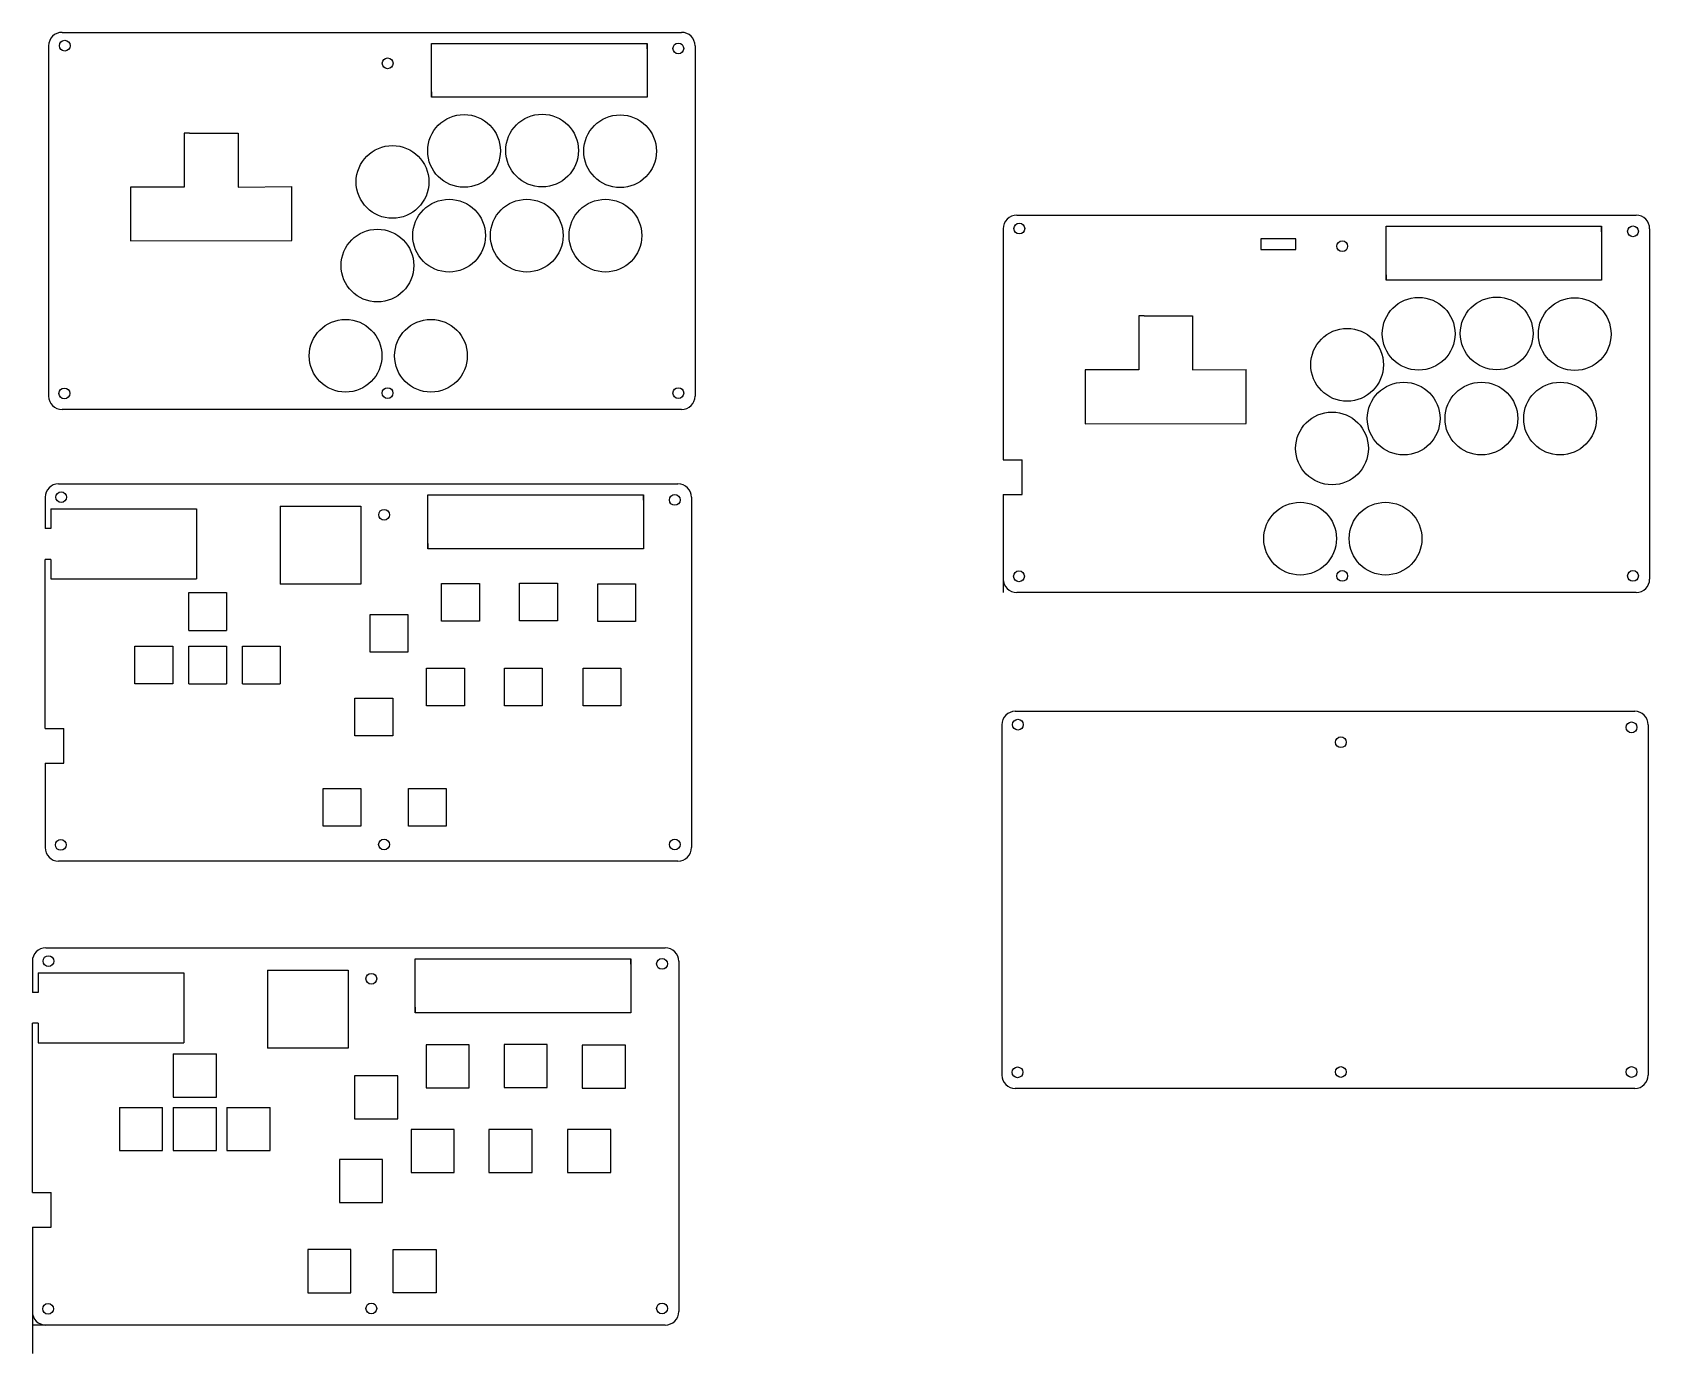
# Model space of a CAD drawing. Header units: millimetres. Extents: x 1785 to 2386, y 1136 to 1626.
import ezdxf

# ---------------------------------------------------------------- set-up
doc = ezdxf.new("R2010")
doc.units = ezdxf.units.MM
for name, color, linetype, true_color in [('BoardOutLine', 6, 'Continuous', 0xff00ff), ('Multi-Layer', 7, 'Continuous', 0xc0c0c0), ('TopSilkLayer', 7, 'Continuous', 0xffcc00)]:
    doc.layers.add(name, color=color, linetype=linetype, true_color=true_color)

msp = doc.modelspace()

# ---------------------------------------------------------------- linework, layer by layer
for p, q in [((1791.44, 1621.39), (1791.44, 1491.39)), ((1796.44, 1626.39), (2026.44, 1626.39)), ((1933.61, 1620.29), (1933.61, 1622.29)), ((1933.61, 1622.29), (2013.61, 1622.29)), ((1933.61, 1602.29), (1933.61, 1622.29)), ((2013.61, 1620.29), (2013.61, 1622.29)), ((2013.61, 1622.29), (2013.61, 1602.29)), ((2031.44, 1621.39), (2031.44, 1491.39)), ((1933.61, 1604.29), (1933.61, 1602.29)), ((2013.61, 1604.29), (2013.61, 1602.29)), ((2013.61, 1602.29), (1933.61, 1602.29)), ((1843.75, 1589), (1841.75, 1589)), ((1841.75, 1589), (1841.75, 1569)), ((1843.75, 1589), (1861.75, 1589)), ((1861.75, 1589), (1861.75, 1569)), ((1841.75, 1569), (1821.82, 1569)), ((1821.82, 1569), (1821.82, 1549)), ((1861.75, 1569), (1881.68, 1569.13)), ((1881.68, 1549.13), (1881.68, 1569.13)), ((2150.88, 1558.51), (2380.88, 1558.51)), ((2145.88, 1553.51), (2145.88, 1467.76)), ((2288.05, 1552.42), (2288.05, 1554.42)), ((2288.05, 1554.42), (2368.05, 1554.42)), ((2288.05, 1534.42), (2288.05, 1554.42)), ((2368.05, 1552.42), (2368.05, 1554.42)), ((2368.05, 1554.42), (2368.05, 1534.42)), ((2385.88, 1553.51), (2385.88, 1423.51)), ((1821.82, 1549), (1881.68, 1549.13)), ((2288.05, 1536.42), (2288.05, 1534.42)), ((2368.05, 1534.42), (2288.05, 1534.42)), ((2368.05, 1536.42), (2368.05, 1534.42)), ((2198.19, 1521.13), (2196.19, 1521.13)), ((2196.19, 1521.13), (2196.19, 1501.13)), ((2198.19, 1521.13), (2216.19, 1521.13)), ((2216.19, 1521.13), (2216.19, 1501.13)), ((2216.19, 1501.13), (2236.12, 1501.25)), ((2236.12, 1481.25), (2236.12, 1501.25)), ((2196.19, 1501.13), (2176.26, 1501.13)), ((2176.26, 1501.13), (2176.26, 1481.13)), ((2026.44, 1486.39), (1796.44, 1486.39)), ((2176.26, 1481.13), (2236.12, 1481.25)), ((2145.88, 1467.76), (2152.88, 1467.76)), ((2152.88, 1454.83), (2152.88, 1467.76)), ((1795.11, 1458.84), (2025.11, 1458.84)), ((1932.28, 1452.75), (1932.28, 1454.75)), ((1932.28, 1454.75), (2012.28, 1454.75)), ((1932.28, 1434.75), (1932.28, 1454.75)), ((2012.28, 1452.75), (2012.28, 1454.75)), ((2012.28, 1454.75), (2012.28, 1434.75)), ((2030.11, 1453.84), (2030.11, 1323.84)), ((2145.88, 1454.83), (2145.88, 1423.51)), ((2145.88, 1454.83), (2152.88, 1454.83)), ((1932.28, 1436.75), (1932.28, 1434.75)), ((2012.28, 1436.75), (2012.28, 1434.75)), ((1790.11, 1368.09), (1790.11, 1430.81)), ((2012.28, 1434.75), (1932.28, 1434.75)), ((2145.88, 1423.51), (2145.88, 1418.51)), ((1843.43, 1404.46), (1843.43, 1418.46)), ((1843.43, 1418.46), (1857.43, 1418.46)), ((1857.43, 1418.46), (1857.43, 1404.46)), ((1937.35, 1421.87), (1951.35, 1421.87)), ((1937.35, 1407.87), (1937.35, 1421.87)), ((1951.35, 1421.87), (1951.35, 1407.87)), ((1966.32, 1421.99), (1980.32, 1421.99)), ((1966.32, 1407.99), (1966.32, 1421.99)), ((1980.32, 1421.99), (1980.32, 1407.99)), ((1995.29, 1421.75), (2009.29, 1421.75)), ((1995.29, 1407.75), (1995.29, 1421.75)), ((2009.29, 1421.75), (2009.29, 1407.75)), ((2380.88, 1418.51), (2150.88, 1418.51)), ((1910.79, 1410.34), (1924.79, 1410.34)), ((1910.79, 1396.34), (1910.79, 1410.34)), ((1924.79, 1410.34), (1924.79, 1396.34)), ((1951.35, 1407.87), (1937.35, 1407.87)), ((1980.32, 1407.99), (1966.32, 1407.99)), ((2009.29, 1407.75), (1995.29, 1407.75)), ((1843.43, 1404.46), (1857.43, 1404.46)), ((1823.49, 1384.58), (1823.49, 1398.58)), ((1823.49, 1398.58), (1837.49, 1398.58)), ((1837.49, 1398.58), (1837.49, 1384.58)), ((1843.43, 1384.58), (1843.43, 1398.58)), ((1843.43, 1398.58), (1857.43, 1398.58)), ((1857.43, 1398.58), (1857.43, 1384.58)), ((1863.36, 1384.58), (1863.36, 1398.58)), ((1863.36, 1398.58), (1877.36, 1398.58)), ((1877.36, 1398.58), (1877.36, 1384.58)), ((1924.79, 1396.34), (1910.79, 1396.34)), ((1931.79, 1390.41), (1945.79, 1390.41)), ((1931.79, 1376.41), (1931.79, 1390.41)), ((1945.79, 1390.41), (1945.79, 1376.41)), ((1960.64, 1390.41), (1974.64, 1390.41)), ((1960.64, 1376.41), (1960.64, 1390.41)), ((1974.64, 1390.41), (1974.64, 1376.41)), ((1989.85, 1390.41), (2003.85, 1390.41)), ((1989.85, 1376.41), (1989.85, 1390.41)), ((2003.85, 1390.41), (2003.85, 1376.41)), ((1830.49, 1384.58), (1823.49, 1384.58)), ((1837.49, 1384.58), (1823.49, 1384.58)), ((1843.43, 1384.58), (1857.43, 1384.58)), ((1863.36, 1384.58), (1877.36, 1384.58)), ((1905.18, 1379.3), (1919.18, 1379.3)), ((1905.18, 1365.3), (1905.18, 1379.3)), ((1919.18, 1379.3), (1919.18, 1365.3)), ((1945.79, 1376.41), (1931.79, 1376.41)), ((1974.64, 1376.41), (1960.64, 1376.41)), ((2003.85, 1376.41), (1989.85, 1376.41)), ((2145.35, 1369.43), (2145.35, 1239.43)), ((2150.35, 1374.43), (2380.35, 1374.43)), ((2385.35, 1369.43), (2385.35, 1239.43)), ((1790.11, 1368.09), (1797.11, 1368.09)), ((1797.11, 1355.16), (1797.11, 1368.09)), ((1919.18, 1365.3), (1905.18, 1365.3)), ((1790.11, 1355.16), (1790.11, 1323.84)), ((1790.11, 1355.16), (1797.11, 1355.16)), ((1893.35, 1345.83), (1907.35, 1345.83)), ((1893.35, 1331.83), (1893.35, 1345.83)), ((1907.35, 1345.83), (1907.35, 1331.83)), ((1925.06, 1345.83), (1939.06, 1345.83)), ((1925.06, 1331.83), (1925.06, 1345.83)), ((1939.06, 1345.83), (1939.06, 1331.83)), ((1907.35, 1331.83), (1893.35, 1331.83)), ((1939.06, 1331.83), (1925.06, 1331.83)), ((2025.11, 1318.84), (1795.11, 1318.84)), ((1790.39, 1286.66), (2020.39, 1286.66)), ((1927.56, 1280.57), (1927.56, 1282.57)), ((1927.56, 1282.57), (2007.56, 1282.57)), ((1927.56, 1262.57), (1927.56, 1282.57)), ((2007.56, 1280.57), (2007.56, 1282.57)), ((2007.56, 1282.57), (2007.56, 1262.57)), ((2025.39, 1281.66), (2025.39, 1151.66)), ((1927.56, 1264.57), (1927.56, 1262.57)), ((2007.56, 1262.57), (1927.56, 1262.57)), ((2007.56, 1264.57), (2007.56, 1262.57)), ((1785.39, 1195.91), (1785.39, 1258.63)), ((1837.7, 1247.28), (1853.7, 1247.28)), ((1837.7, 1247.28), (1837.7, 1231.28)), ((1853.7, 1231.28), (1853.7, 1247.28)), ((1837.7, 1231.28), (1853.7, 1231.28)), ((2380.35, 1234.43), (2150.35, 1234.43)), ((1817.77, 1227.4), (1833.77, 1227.4)), ((1817.77, 1227.4), (1817.77, 1211.4)), ((1833.77, 1211.4), (1833.77, 1227.4)), ((1837.7, 1227.4), (1853.7, 1227.4)), ((1837.7, 1227.4), (1837.7, 1211.4)), ((1853.7, 1211.4), (1853.7, 1227.4)), ((1857.64, 1227.4), (1873.64, 1227.4)), ((1857.64, 1227.4), (1857.64, 1211.4)), ((1873.64, 1211.4), (1873.64, 1227.4)), ((1817.77, 1211.4), (1833.77, 1211.4)), ((1837.7, 1211.4), (1853.7, 1211.4)), ((1857.64, 1211.4), (1873.64, 1211.4)), ((1785.39, 1195.91), (1792.39, 1195.91)), ((1792.39, 1182.98), (1792.39, 1195.91)), ((1785.39, 1182.98), (1785.39, 1151.66)), ((1785.39, 1182.98), (1792.39, 1182.98)), ((1919.34, 1158.65), (1919.34, 1174.65)), ((1919.34, 1174.65), (1927.34, 1174.65)), ((1927.34, 1174.65), (1935.34, 1174.65)), ((1935.34, 1174.65), (1935.34, 1158.65)), ((1935.34, 1158.65), (1919.34, 1158.65)), ((1785.39, 1151.66), (1785.39, 1136.05)), ((1785.39, 1151.66), (1785.39, 1146.66)), ((1790.39, 1146.66), (1785.39, 1146.66)), ((2020.39, 1146.66), (1790.39, 1146.66))]:
    msp.add_line(p, q)
at = {"color": 0, "linetype": 'Continuous'}
for p, q in [((2254.49, 1549.82), (2241.49, 1549.82)), ((2241.49, 1549.82), (2241.49, 1545.82)), ((2254.49, 1545.82), (2254.49, 1549.82)), ((2241.49, 1545.82), (2254.49, 1545.82)), ((1792.31, 1449.56), (1846.31, 1449.56)), ((1846.31, 1449.56), (1846.31, 1423.56)), ((1877.36, 1450.58), (1877.36, 1421.58)), ((1877.36, 1450.58), (1907.36, 1450.58)), ((1907.36, 1450.58), (1907.36, 1421.58)), ((1792.31, 1423.56), (1846.31, 1423.56)), ((1907.36, 1421.58), (1877.36, 1421.58)), ((1787.59, 1277.38), (1841.59, 1277.38)), ((1841.59, 1277.38), (1841.59, 1251.38)), ((1872.64, 1278.4), (1872.64, 1249.4)), ((1872.64, 1278.4), (1902.64, 1278.4)), ((1902.64, 1278.4), (1902.64, 1249.4)), ((1787.59, 1251.38), (1841.59, 1251.38)), ((1902.64, 1249.4), (1872.64, 1249.4))]:
    msp.add_line(p, q, dxfattribs=at)
at = {"color": 0}
for p, q in [((1790.11, 1453.84), (1790.11, 1442.31)), ((1792.31, 1449.56), (1792.31, 1442.31)), ((1792.31, 1442.31), (1790.11, 1442.31)), ((1792.31, 1430.81), (1790.11, 1430.81)), ((1792.31, 1430.81), (1792.31, 1423.56)), ((1785.39, 1281.66), (1785.39, 1270.13)), ((1787.59, 1277.38), (1787.59, 1270.13)), ((1787.59, 1270.13), (1785.39, 1270.13)), ((1787.59, 1258.63), (1785.39, 1258.63)), ((1787.59, 1258.63), (1787.59, 1251.38))]:
    msp.add_line(p, q, dxfattribs=at)
at = {"linetype": 'Continuous'}
for points in [[(1947.62, 1234.69), (1947.62, 1250.69), (1931.62, 1250.69), (1931.62, 1234.69)], [(1976.59, 1234.81), (1976.59, 1250.81), (1960.59, 1250.81), (1960.59, 1234.81)], [(2005.56, 1234.57), (2005.56, 1250.57), (1989.56, 1250.57), (1989.56, 1234.57)], [(1921.06, 1223.16), (1921.06, 1239.16), (1905.06, 1239.16), (1905.06, 1223.16)], [(1942.06, 1203.23), (1942.06, 1219.23), (1926.06, 1219.23), (1926.06, 1203.23)], [(1970.91, 1203.23), (1970.91, 1219.23), (1954.91, 1219.23), (1954.91, 1203.23)], [(2000.12, 1203.23), (2000.12, 1219.23), (1984.12, 1219.23), (1984.12, 1203.23)], [(1915.45, 1192.12), (1915.45, 1208.12), (1899.45, 1208.12), (1899.45, 1192.12)], [(1903.62, 1158.65), (1903.62, 1174.65), (1887.62, 1174.65), (1887.62, 1158.65)]]:
    msp.add_lwpolyline(points, close=True, dxfattribs=at)
at = {"layer": 'BoardOutLine', "color": 0}
for centre, start, end in [((1796.44, 1621.39), 90, 180), ((2026.44, 1621.39), 0, 90), ((2380.88, 1553.51), 0, 90), ((1796.44, 1491.39), 180.0001, 270), ((2026.44, 1491.39), 270, 359.9999), ((1795.11, 1453.84), 90, 180), ((2025.11, 1453.84), 0, 90), ((2150.88, 1423.51), 180.0001, 270), ((2380.88, 1423.51), 270, 359.9999), ((2150.35, 1369.43), 90, 180), ((2380.35, 1369.43), 0, 90), ((1795.11, 1323.84), 180.0001, 270), ((2025.11, 1323.84), 270, 359.9999), ((1790.39, 1281.66), 90, 180), ((2020.39, 1281.66), 0, 90), ((2150.35, 1239.43), 180.0001, 270), ((2380.35, 1239.43), 270, 359.9999), ((1790.39, 1151.66), 180.0001, 270), ((2020.39, 1151.66), 270, 359.9999)]:
    msp.add_arc(centre, 5, start, end, dxfattribs=at)
at = {"layer": 'BoardOutLine', "color": 7, "true_color": 0xffffff}
msp.add_arc((2150.88, 1553.51), 5, 90, 180, dxfattribs=at)
at = {"layer": 'Multi-Layer', "color": 0}
for centre in [(1797.41, 1621.44), (2025.24, 1620.42), (1917.31, 1614.9), (2151.85, 1553.56), (2379.68, 1552.55), (2271.75, 1547.03), (1797.28, 1492.4), (1917.29, 1492.53), (2025.24, 1492.53), (1796.08, 1453.89), (2023.92, 1452.87), (1915.99, 1447.35), (2151.72, 1424.53), (2271.73, 1424.66), (2271.73, 1424.66), (2379.68, 1424.66), (2151.32, 1369.48), (2379.16, 1368.46), (2271.23, 1362.94), (1795.95, 1324.86), (1915.97, 1324.99), (2023.92, 1324.99), (1791.36, 1281.71), (2019.19, 1280.7), (1911.26, 1275.18), (2151.19, 1240.45), (2271.21, 1240.57), (2379.16, 1240.57), (1791.23, 1152.68), (1911.24, 1152.81), (2019.19, 1152.81)]:
    msp.add_circle(centre, 2, dxfattribs=at)
at = {"layer": 'TopSilkLayer', "color": 0}
for centre in [(1945.67, 1582.41), (1974.64, 1582.53), (2003.61, 1582.29), (1919.11, 1570.88), (1940.11, 1550.95), (1968.96, 1550.95), (1998.17, 1550.95), (1913.5, 1539.84), (2300.11, 1514.54), (2329.08, 1514.66), (2358.05, 1514.42), (1901.67, 1506.37), (1933.39, 1506.37), (2273.55, 1503.01), (2294.55, 1483.08), (2323.4, 1483.08), (2352.61, 1483.08), (2267.94, 1471.97), (2256.11, 1438.5), (2287.83, 1438.5)]:
    msp.add_circle(centre, 13.5, dxfattribs=at)

doc.saveas('drawing.dxf')
